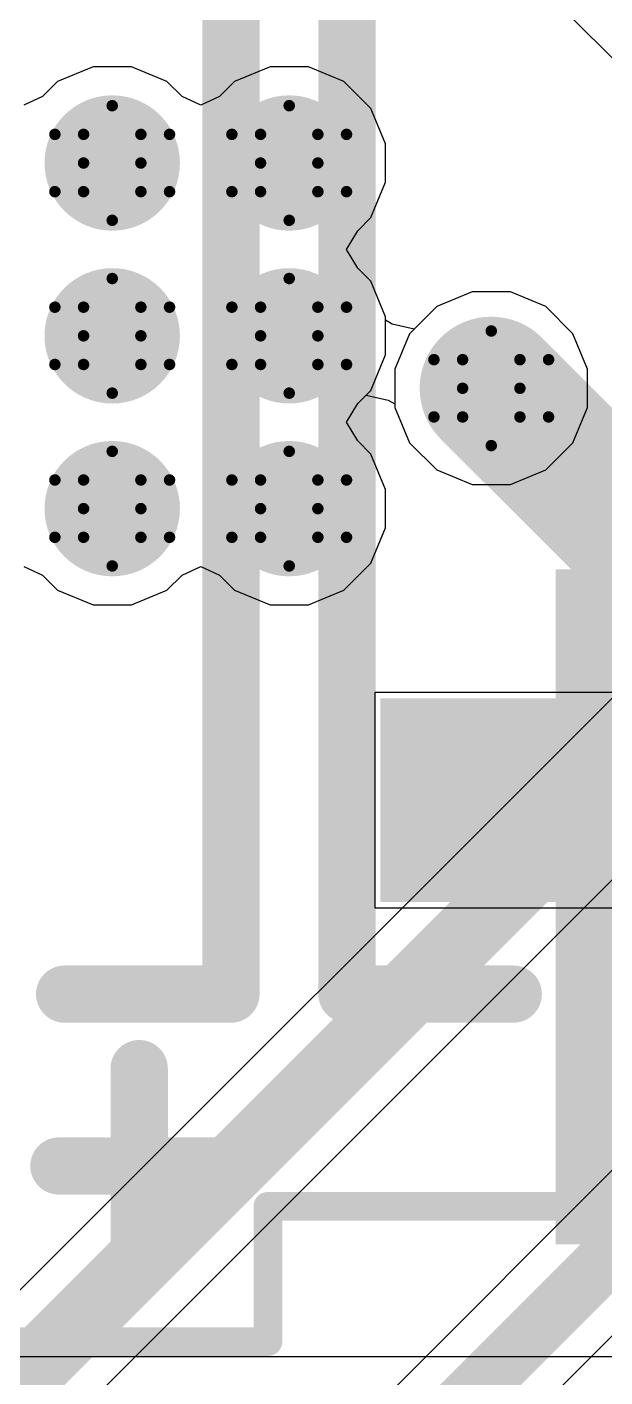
# Model space of a CAD drawing. Header units: inches. Extents: x -4 to 389, y 0 to 108.
# Drawn here: x 37.59 to 40.15, y 13.75 to 19.74 of the extents above; entities that cross this region are included whole.
import ezdxf

# ---------------------------------------------------------------- set-up
doc = ezdxf.new("R2010")
doc.units = ezdxf.units.IN
for name, color, linetype in [('Bottom Layer', 5, 'Continuous'), ('Bottom Overlay', 54, 'Continuous'), ('Bottom Paste', 16, 'Continuous'), ('Bottom Solder', 6, 'Continuous'), ('Drill Drawing', 1, 'Continuous'), ('Signal_1', 16, 'Continuous'), ('Signal_2', 76, 'Continuous'), ('Top Layer', 1, 'Continuous'), ('Top Overlay', 2, 'Continuous'), ('Top Paste', 8, 'Continuous'), ('Top Solder', 216, 'Continuous'), ('Via Holes', 16, 'Continuous')]:
    doc.layers.add(name, color=color, linetype=linetype)

msp = doc.modelspace()

# ---------------------------------------------------------------- hatches: boundary and pattern name
at = {"layer": 'Bottom Layer'}
h = msp.add_hatch(color=5, dxfattribs=at)
edge = h.paths.add_edge_path()
edge.add_arc((37.9698, 19.1342), 0.3, 0, 360)
h = msp.add_hatch(color=5, dxfattribs=at)
edge = h.paths.add_edge_path()
edge.add_arc((38.754, 19.1342), 0.3, 0, 360)
h = msp.add_hatch(color=5, dxfattribs=at)
edge = h.paths.add_edge_path()
edge.add_arc((37.9698, 18.3682), 0.3, 0, 360)
h = msp.add_hatch(color=5, dxfattribs=at)
edge = h.paths.add_edge_path()
edge.add_arc((38.754, 18.3682), 0.3, 0, 360)
h = msp.add_hatch(color=5, dxfattribs=at)
edge = h.paths.add_edge_path()
edge.add_arc((39.6494, 18.1356), 0.3, 0, 360)
h = msp.add_hatch(color=5, dxfattribs=at)
edge = h.paths.add_edge_path()
edge.add_arc((37.9698, 17.6022), 0.3, 0, 360)
h = msp.add_hatch(color=5, dxfattribs=at)
edge = h.paths.add_edge_path()
edge.add_arc((38.754, 17.6022), 0.3, 0, 360)
msp.add_hatch(color=5, dxfattribs=at).paths.add_polyline_path([(40.0365, 14.4422), (40.0365, 17.2322), (42.6065, 17.2322), (42.6065, 14.4422)])
at = {"layer": 'Bottom Paste'}
msp.add_hatch(color=16, dxfattribs=at).paths.add_polyline_path([(40.0365, 14.4422), (40.0365, 17.2322), (42.6065, 17.2322), (42.6065, 14.4422)])
at = {"layer": 'Bottom Solder'}
msp.add_hatch(color=6, dxfattribs=at).paths.add_polyline_path([(39.9349, 14.3406), (39.9349, 17.3338), (42.7081, 17.3338), (42.7081, 14.3406)])
at = {"layer": 'Signal_1'}
h = msp.add_hatch(color=16, dxfattribs=at)
edge = h.paths.add_edge_path()
edge.add_arc((37.9698, 19.1342), 0.3, 0, 360)
h = msp.add_hatch(color=16, dxfattribs=at)
edge = h.paths.add_edge_path()
edge.add_arc((38.754, 19.1342), 0.3, 0, 360)
h = msp.add_hatch(color=16, dxfattribs=at)
edge = h.paths.add_edge_path()
edge.add_arc((37.9698, 18.3682), 0.3, 0, 360)
h = msp.add_hatch(color=16, dxfattribs=at)
edge = h.paths.add_edge_path()
edge.add_arc((38.754, 18.3682), 0.3, 0, 360)
h = msp.add_hatch(color=16, dxfattribs=at)
edge = h.paths.add_edge_path()
edge.add_arc((39.6494, 18.1356), 0.3, 0, 360)
h = msp.add_hatch(color=16, dxfattribs=at)
edge = h.paths.add_edge_path()
edge.add_arc((37.9698, 17.6022), 0.3, 0, 360)
h = msp.add_hatch(color=16, dxfattribs=at)
edge = h.paths.add_edge_path()
edge.add_arc((38.754, 17.6022), 0.3, 0, 360)
at = {"layer": 'Signal_2'}
h = msp.add_hatch(color=76, dxfattribs=at)
edge = h.paths.add_edge_path()
edge.add_arc((37.9698, 19.1342), 0.3, 0, 360)
h = msp.add_hatch(color=76, dxfattribs=at)
edge = h.paths.add_edge_path()
edge.add_arc((38.754, 19.1342), 0.3, 0, 360)
h = msp.add_hatch(color=76, dxfattribs=at)
edge = h.paths.add_edge_path()
edge.add_arc((37.9698, 18.3682), 0.3, 0, 360)
h = msp.add_hatch(color=76, dxfattribs=at)
edge = h.paths.add_edge_path()
edge.add_arc((38.754, 18.3682), 0.3, 0, 360)
h = msp.add_hatch(color=76, dxfattribs=at)
edge = h.paths.add_edge_path()
edge.add_arc((39.6494, 18.1356), 0.3, 0, 360)
h = msp.add_hatch(color=76, dxfattribs=at)
edge = h.paths.add_edge_path()
edge.add_arc((37.9698, 17.6022), 0.3, 0, 360)
h = msp.add_hatch(color=76, dxfattribs=at)
edge = h.paths.add_edge_path()
edge.add_arc((38.754, 17.6022), 0.3, 0, 360)
at = {"layer": 'Top Layer'}
h = msp.add_hatch(color=1, dxfattribs=at)
edge = h.paths.add_edge_path()
edge.add_arc((37.9698, 19.1342), 0.3, 0, 360)
h = msp.add_hatch(color=1, dxfattribs=at)
edge = h.paths.add_edge_path()
edge.add_arc((38.754, 19.1342), 0.3, 0, 360)
h = msp.add_hatch(color=1, dxfattribs=at)
edge = h.paths.add_edge_path()
edge.add_arc((37.9698, 18.3682), 0.3, 0, 360)
h = msp.add_hatch(color=1, dxfattribs=at)
edge = h.paths.add_edge_path()
edge.add_arc((38.754, 18.3682), 0.3, 0, 360)
h = msp.add_hatch(color=1, dxfattribs=at)
edge = h.paths.add_edge_path()
edge.add_arc((39.6494, 18.1356), 0.3, 0, 360)
h = msp.add_hatch(color=1, dxfattribs=at)
edge = h.paths.add_edge_path()
edge.add_arc((37.9698, 17.6022), 0.3, 0, 360)
h = msp.add_hatch(color=1, dxfattribs=at)
edge = h.paths.add_edge_path()
edge.add_arc((38.754, 17.6022), 0.3, 0, 360)
msp.add_hatch(color=1, dxfattribs=at).paths.add_polyline_path([(43.4597, 16.6601), (43.4597, 15.9601), (39.2597, 15.9601), (39.2597, 16.6601)])
at = {"layer": 'Top Paste'}
msp.add_hatch(color=8, dxfattribs=at).paths.add_polyline_path([(43.4597, 16.6601), (43.4597, 15.9601), (39.2597, 15.9601), (39.2597, 16.6601)])
at = {"layer": 'Top Solder'}
msp.add_hatch(color=216, dxfattribs=at).paths.add_polyline_path([(43.5613, 16.7617), (43.5613, 15.8585), (39.1581, 15.8585), (39.1581, 16.7617)])
at = {"layer": 'Via Holes'}
h = msp.add_hatch(color=7, dxfattribs=at)
edge = h.paths.add_edge_path()
edge.add_arc((37.9698, 19.1342), 0.15, 0, 360)
h = msp.add_hatch(color=7, dxfattribs=at)
edge = h.paths.add_edge_path()
edge.add_arc((38.754, 19.1342), 0.15, 0, 360)
h = msp.add_hatch(color=7, dxfattribs=at)
edge = h.paths.add_edge_path()
edge.add_arc((37.9698, 18.3682), 0.15, 0, 360)
h = msp.add_hatch(color=7, dxfattribs=at)
edge = h.paths.add_edge_path()
edge.add_arc((38.754, 18.3682), 0.15, 0, 360)
h = msp.add_hatch(color=7, dxfattribs=at)
edge = h.paths.add_edge_path()
edge.add_arc((39.6494, 18.1356), 0.15, 0, 360)
h = msp.add_hatch(color=7, dxfattribs=at)
edge = h.paths.add_edge_path()
edge.add_arc((37.9698, 17.6022), 0.15, 0, 360)
h = msp.add_hatch(color=7, dxfattribs=at)
edge = h.paths.add_edge_path()
edge.add_arc((38.754, 17.6022), 0.15, 0, 360)

# ---------------------------------------------------------------- linework, layer by layer
at = {"layer": 'Bottom Layer'}
for p, q in [((39.5645, 18.5626), (39.4075, 18.4976)), ((39.7343, 18.5626), (39.5645, 18.5626)), ((39.8913, 18.4976), (39.7343, 18.5626)), ((39.4075, 18.4976), (39.2874, 18.3775)), ((40.0114, 18.3775), (39.8913, 18.4976)), ((39.2874, 18.3775), (39.2224, 18.2205)), ((40.0764, 18.2205), (40.0114, 18.3775)), ((39.2224, 18.2205), (39.2224, 18.0507)), ((40.0764, 18.0507), (40.0764, 18.2205)), ((39.2224, 18.0507), (39.2874, 17.8937)), ((40.0114, 17.8937), (40.0764, 18.0507)), ((39.2874, 17.8937), (39.4075, 17.7736)), ((39.8913, 17.7736), (40.0114, 17.8937)), ((39.4075, 17.7736), (39.5645, 17.7086)), ((39.7343, 17.7086), (39.8913, 17.7736)), ((39.5645, 17.7086), (39.7343, 17.7086)), ((43.1364, 13.843), (28.194, 13.843))]:
    msp.add_line(p, q, dxfattribs=at)
at = {"layer": 'Bottom Overlay'}
for points in [[(38.4957, 15.4504, 0.254, 0.254, 0), (38.4957, 22.8672, 0.254, 0.254, 0)], [(39.0101, 15.4504, 0.254, 0.254, 0), (39.0101, 22.8672, 0.254, 0.254, 0)], [(37.7591, 15.4504, 0.254, 0.254, 0), (38.4957, 15.4504, 0.254, 0.254, 0)], [(39.0101, 15.4504, 0.254, 0.254, 0), (39.7467, 15.4504, 0.254, 0.254, 0)], [(38.0893, 14.282, 0.254, 0.254, 0), (38.0893, 15.1202, 0.254, 0.254, 0)], [(37.7337, 14.6884, 0.254, 0.254, 0), (38.4703, 14.6884, 0.254, 0.254, 0)]]:
    msp.add_lwpolyline(points, format="xyseb", dxfattribs=at)
for points in [[(37.6956, 15.4504, 0.127, 0.127, 1), (37.8226, 15.4504, 0.127, 0.127, 1)], [(38.4322, 15.4504, 0.127, 0.127, 1), (38.5592, 15.4504, 0.127, 0.127, 1)], [(38.4322, 15.4504, 0.127, 0.127, 1), (38.5592, 15.4504, 0.127, 0.127, 1)], [(38.9466, 15.4504, 0.127, 0.127, 1), (39.0736, 15.4504, 0.127, 0.127, 1)], [(38.9466, 15.4504, 0.127, 0.127, 1), (39.0736, 15.4504, 0.127, 0.127, 1)], [(39.6832, 15.4504, 0.127, 0.127, 1), (39.8102, 15.4504, 0.127, 0.127, 1)], [(38.0258, 15.1202, 0.127, 0.127, 1), (38.1528, 15.1202, 0.127, 0.127, 1)], [(37.6702, 14.6884, 0.127, 0.127, 1), (37.7972, 14.6884, 0.127, 0.127, 1)], [(38.4068, 14.6884, 0.127, 0.127, 1), (38.5338, 14.6884, 0.127, 0.127, 1)], [(38.0258, 14.282, 0.127, 0.127, 1), (38.1528, 14.282, 0.127, 0.127, 1)]]:
    msp.add_lwpolyline(points, format="xyseb", close=True, dxfattribs=at)
at = {"layer": 'Drill Drawing'}
for points in [[(37.8428, 19.2612, 0.0508, 0.0508, 0), (37.9698, 19.3882, 0.0508, 0.0508, 0)], [(37.9698, 19.3882, 0.0508, 0.0508, 0), (38.0968, 19.2612, 0.0508, 0.0508, 0)], [(38.627, 19.2612, 0.0508, 0.0508, 0), (38.754, 19.3882, 0.0508, 0.0508, 0)], [(38.754, 19.3882, 0.0508, 0.0508, 0), (38.8811, 19.2612, 0.0508, 0.0508, 0)], [(37.7158, 19.2612, 0.0508, 0.0508, 0), (37.8428, 19.1342, 0.0508, 0.0508, 0)], [(37.7158, 19.2612, 0.0508, 0.0508, 0), (37.8428, 19.2612, 0.0508, 0.0508, 0)], [(38.0968, 19.2612, 0.0508, 0.0508, 0), (38.2238, 19.2612, 0.0508, 0.0508, 0)], [(38.0968, 19.1342, 0.0508, 0.0508, 0), (38.2238, 19.2612, 0.0508, 0.0508, 0)], [(38.5, 19.2612, 0.0508, 0.0508, 0), (38.627, 19.1342, 0.0508, 0.0508, 0)], [(38.5, 19.2612, 0.0508, 0.0508, 0), (38.627, 19.2612, 0.0508, 0.0508, 0)], [(38.8811, 19.2612, 0.0508, 0.0508, 0), (39.008, 19.2612, 0.0508, 0.0508, 0)], [(38.8811, 19.1342, 0.0508, 0.0508, 0), (39.008, 19.2612, 0.0508, 0.0508, 0)], [(37.7158, 19.0072, 0.0508, 0.0508, 0), (37.8428, 19.1342, 0.0508, 0.0508, 0)], [(38.0968, 19.1342, 0.0508, 0.0508, 0), (38.2238, 19.0072, 0.0508, 0.0508, 0)], [(38.5, 19.0072, 0.0508, 0.0508, 0), (38.627, 19.1342, 0.0508, 0.0508, 0)], [(38.8811, 19.1342, 0.0508, 0.0508, 0), (39.008, 19.0072, 0.0508, 0.0508, 0)], [(37.7158, 19.0072, 0.0508, 0.0508, 0), (37.8428, 19.0072, 0.0508, 0.0508, 0)], [(37.8428, 19.0072, 0.0508, 0.0508, 0), (37.9698, 18.8802, 0.0508, 0.0508, 0)], [(37.9698, 18.8802, 0.0508, 0.0508, 0), (38.0968, 19.0072, 0.0508, 0.0508, 0)], [(38.0968, 19.0072, 0.0508, 0.0508, 0), (38.2238, 19.0072, 0.0508, 0.0508, 0)], [(38.5, 19.0072, 0.0508, 0.0508, 0), (38.627, 19.0072, 0.0508, 0.0508, 0)], [(38.627, 19.0072, 0.0508, 0.0508, 0), (38.754, 18.8802, 0.0508, 0.0508, 0)], [(38.754, 18.8802, 0.0508, 0.0508, 0), (38.8811, 19.0072, 0.0508, 0.0508, 0)], [(38.8811, 19.0072, 0.0508, 0.0508, 0), (39.008, 19.0072, 0.0508, 0.0508, 0)], [(37.8428, 18.4952, 0.0508, 0.0508, 0), (37.9698, 18.6222, 0.0508, 0.0508, 0)], [(37.9698, 18.6222, 0.0508, 0.0508, 0), (38.0968, 18.4952, 0.0508, 0.0508, 0)], [(38.627, 18.4952, 0.0508, 0.0508, 0), (38.754, 18.6222, 0.0508, 0.0508, 0)], [(38.754, 18.6222, 0.0508, 0.0508, 0), (38.8811, 18.4952, 0.0508, 0.0508, 0)], [(37.7158, 18.4952, 0.0508, 0.0508, 0), (37.8428, 18.3682, 0.0508, 0.0508, 0)], [(37.7158, 18.4952, 0.0508, 0.0508, 0), (37.8428, 18.4952, 0.0508, 0.0508, 0)], [(38.0968, 18.4952, 0.0508, 0.0508, 0), (38.2238, 18.4952, 0.0508, 0.0508, 0)], [(38.0968, 18.3682, 0.0508, 0.0508, 0), (38.2238, 18.4952, 0.0508, 0.0508, 0)], [(38.5, 18.4952, 0.0508, 0.0508, 0), (38.627, 18.3682, 0.0508, 0.0508, 0)], [(38.5, 18.4952, 0.0508, 0.0508, 0), (38.627, 18.4952, 0.0508, 0.0508, 0)], [(38.8811, 18.4952, 0.0508, 0.0508, 0), (39.008, 18.4952, 0.0508, 0.0508, 0)], [(38.8811, 18.3682, 0.0508, 0.0508, 0), (39.008, 18.4952, 0.0508, 0.0508, 0)], [(37.7158, 18.2412, 0.0508, 0.0508, 0), (37.8428, 18.3682, 0.0508, 0.0508, 0)], [(38.0968, 18.3682, 0.0508, 0.0508, 0), (38.2238, 18.2412, 0.0508, 0.0508, 0)], [(38.5, 18.2412, 0.0508, 0.0508, 0), (38.627, 18.3682, 0.0508, 0.0508, 0)], [(38.8811, 18.3682, 0.0508, 0.0508, 0), (39.008, 18.2412, 0.0508, 0.0508, 0)], [(39.5224, 18.2626, 0.0508, 0.0508, 0), (39.6494, 18.3896, 0.0508, 0.0508, 0)], [(39.6494, 18.3896, 0.0508, 0.0508, 0), (39.7764, 18.2626, 0.0508, 0.0508, 0)], [(37.7158, 18.2412, 0.0508, 0.0508, 0), (37.8428, 18.2412, 0.0508, 0.0508, 0)], [(37.8428, 18.2412, 0.0508, 0.0508, 0), (37.9698, 18.1142, 0.0508, 0.0508, 0)], [(37.9698, 18.1142, 0.0508, 0.0508, 0), (38.0968, 18.2412, 0.0508, 0.0508, 0)], [(38.0968, 18.2412, 0.0508, 0.0508, 0), (38.2238, 18.2412, 0.0508, 0.0508, 0)], [(38.5, 18.2412, 0.0508, 0.0508, 0), (38.627, 18.2412, 0.0508, 0.0508, 0)], [(38.627, 18.2412, 0.0508, 0.0508, 0), (38.754, 18.1142, 0.0508, 0.0508, 0)], [(38.754, 18.1142, 0.0508, 0.0508, 0), (38.8811, 18.2412, 0.0508, 0.0508, 0)], [(38.8811, 18.2412, 0.0508, 0.0508, 0), (39.008, 18.2412, 0.0508, 0.0508, 0)], [(39.3954, 18.2626, 0.0508, 0.0508, 0), (39.5224, 18.1356, 0.0508, 0.0508, 0)], [(39.3954, 18.2626, 0.0508, 0.0508, 0), (39.5224, 18.2626, 0.0508, 0.0508, 0)], [(39.7764, 18.2626, 0.0508, 0.0508, 0), (39.9034, 18.2626, 0.0508, 0.0508, 0)], [(39.7764, 18.1356, 0.0508, 0.0508, 0), (39.9034, 18.2626, 0.0508, 0.0508, 0)], [(39.3954, 18.0086, 0.0508, 0.0508, 0), (39.5224, 18.1356, 0.0508, 0.0508, 0)], [(39.7764, 18.1356, 0.0508, 0.0508, 0), (39.9034, 18.0086, 0.0508, 0.0508, 0)], [(39.3954, 18.0086, 0.0508, 0.0508, 0), (39.5224, 18.0086, 0.0508, 0.0508, 0)], [(39.5224, 18.0086, 0.0508, 0.0508, 0), (39.6494, 17.8816, 0.0508, 0.0508, 0)], [(39.6494, 17.8816, 0.0508, 0.0508, 0), (39.7764, 18.0086, 0.0508, 0.0508, 0)], [(39.7764, 18.0086, 0.0508, 0.0508, 0), (39.9034, 18.0086, 0.0508, 0.0508, 0)], [(37.8428, 17.7292, 0.0508, 0.0508, 0), (37.9698, 17.8562, 0.0508, 0.0508, 0)], [(37.9698, 17.8562, 0.0508, 0.0508, 0), (38.0968, 17.7292, 0.0508, 0.0508, 0)], [(38.627, 17.7292, 0.0508, 0.0508, 0), (38.754, 17.8562, 0.0508, 0.0508, 0)], [(38.754, 17.8562, 0.0508, 0.0508, 0), (38.8811, 17.7292, 0.0508, 0.0508, 0)], [(37.7158, 17.7292, 0.0508, 0.0508, 0), (37.8428, 17.6022, 0.0508, 0.0508, 0)], [(37.7158, 17.7292, 0.0508, 0.0508, 0), (37.8428, 17.7292, 0.0508, 0.0508, 0)], [(38.0968, 17.7292, 0.0508, 0.0508, 0), (38.2238, 17.7292, 0.0508, 0.0508, 0)], [(38.0968, 17.6022, 0.0508, 0.0508, 0), (38.2238, 17.7292, 0.0508, 0.0508, 0)], [(38.5, 17.7292, 0.0508, 0.0508, 0), (38.627, 17.6022, 0.0508, 0.0508, 0)], [(38.5, 17.7292, 0.0508, 0.0508, 0), (38.627, 17.7292, 0.0508, 0.0508, 0)], [(38.8811, 17.7292, 0.0508, 0.0508, 0), (39.008, 17.7292, 0.0508, 0.0508, 0)], [(38.8811, 17.6022, 0.0508, 0.0508, 0), (39.008, 17.7292, 0.0508, 0.0508, 0)], [(37.7158, 17.4752, 0.0508, 0.0508, 0), (37.8428, 17.6022, 0.0508, 0.0508, 0)], [(38.0968, 17.6022, 0.0508, 0.0508, 0), (38.2238, 17.4752, 0.0508, 0.0508, 0)], [(38.5, 17.4752, 0.0508, 0.0508, 0), (38.627, 17.6022, 0.0508, 0.0508, 0)], [(38.8811, 17.6022, 0.0508, 0.0508, 0), (39.008, 17.4752, 0.0508, 0.0508, 0)], [(37.7158, 17.4752, 0.0508, 0.0508, 0), (37.8428, 17.4752, 0.0508, 0.0508, 0)], [(37.8428, 17.4752, 0.0508, 0.0508, 0), (37.9698, 17.3482, 0.0508, 0.0508, 0)], [(37.9698, 17.3482, 0.0508, 0.0508, 0), (38.0968, 17.4752, 0.0508, 0.0508, 0)], [(38.0968, 17.4752, 0.0508, 0.0508, 0), (38.2238, 17.4752, 0.0508, 0.0508, 0)], [(38.5, 17.4752, 0.0508, 0.0508, 0), (38.627, 17.4752, 0.0508, 0.0508, 0)], [(38.627, 17.4752, 0.0508, 0.0508, 0), (38.754, 17.3482, 0.0508, 0.0508, 0)], [(38.754, 17.3482, 0.0508, 0.0508, 0), (38.8811, 17.4752, 0.0508, 0.0508, 0)], [(38.8811, 17.4752, 0.0508, 0.0508, 0), (39.008, 17.4752, 0.0508, 0.0508, 0)]]:
    msp.add_lwpolyline(points, format="xyseb", dxfattribs=at)
for points in [[(37.9571, 19.3882, 0.0254, 0.0254, 1), (37.9825, 19.3882, 0.0254, 0.0254, 1)], [(37.9571, 19.3882, 0.0254, 0.0254, 1), (37.9825, 19.3882, 0.0254, 0.0254, 1)], [(38.7413, 19.3882, 0.0254, 0.0254, 1), (38.7668, 19.3882, 0.0254, 0.0254, 1)], [(38.7413, 19.3882, 0.0254, 0.0254, 1), (38.7668, 19.3882, 0.0254, 0.0254, 1)], [(37.7031, 19.2612, 0.0254, 0.0254, 1), (37.7285, 19.2612, 0.0254, 0.0254, 1)], [(37.7031, 19.2612, 0.0254, 0.0254, 1), (37.7285, 19.2612, 0.0254, 0.0254, 1)], [(37.8301, 19.2612, 0.0254, 0.0254, 1), (37.8555, 19.2612, 0.0254, 0.0254, 1)], [(37.8301, 19.2612, 0.0254, 0.0254, 1), (37.8555, 19.2612, 0.0254, 0.0254, 1)], [(38.0841, 19.2612, 0.0254, 0.0254, 1), (38.1095, 19.2612, 0.0254, 0.0254, 1)], [(38.0841, 19.2612, 0.0254, 0.0254, 1), (38.1095, 19.2612, 0.0254, 0.0254, 1)], [(38.2111, 19.2612, 0.0254, 0.0254, 1), (38.2365, 19.2612, 0.0254, 0.0254, 1)], [(38.2111, 19.2612, 0.0254, 0.0254, 1), (38.2365, 19.2612, 0.0254, 0.0254, 1)], [(38.4873, 19.2612, 0.0254, 0.0254, 1), (38.5127, 19.2612, 0.0254, 0.0254, 1)], [(38.4873, 19.2612, 0.0254, 0.0254, 1), (38.5127, 19.2612, 0.0254, 0.0254, 1)], [(38.6144, 19.2612, 0.0254, 0.0254, 1), (38.6397, 19.2612, 0.0254, 0.0254, 1)], [(38.6144, 19.2612, 0.0254, 0.0254, 1), (38.6397, 19.2612, 0.0254, 0.0254, 1)], [(38.8683, 19.2612, 0.0254, 0.0254, 1), (38.8937, 19.2612, 0.0254, 0.0254, 1)], [(38.8683, 19.2612, 0.0254, 0.0254, 1), (38.8937, 19.2612, 0.0254, 0.0254, 1)], [(38.9953, 19.2612, 0.0254, 0.0254, 1), (39.0207, 19.2612, 0.0254, 0.0254, 1)], [(38.9953, 19.2612, 0.0254, 0.0254, 1), (39.0207, 19.2612, 0.0254, 0.0254, 1)], [(37.8301, 19.1342, 0.0254, 0.0254, 1), (37.8555, 19.1342, 0.0254, 0.0254, 1)], [(37.8301, 19.1342, 0.0254, 0.0254, 1), (37.8555, 19.1342, 0.0254, 0.0254, 1)], [(38.0841, 19.1342, 0.0254, 0.0254, 1), (38.1095, 19.1342, 0.0254, 0.0254, 1)], [(38.0841, 19.1342, 0.0254, 0.0254, 1), (38.1095, 19.1342, 0.0254, 0.0254, 1)], [(38.6144, 19.1342, 0.0254, 0.0254, 1), (38.6397, 19.1342, 0.0254, 0.0254, 1)], [(38.6144, 19.1342, 0.0254, 0.0254, 1), (38.6397, 19.1342, 0.0254, 0.0254, 1)], [(38.8683, 19.1342, 0.0254, 0.0254, 1), (38.8937, 19.1342, 0.0254, 0.0254, 1)], [(38.8683, 19.1342, 0.0254, 0.0254, 1), (38.8937, 19.1342, 0.0254, 0.0254, 1)], [(37.7031, 19.0072, 0.0254, 0.0254, 1), (37.7285, 19.0072, 0.0254, 0.0254, 1)], [(37.7031, 19.0072, 0.0254, 0.0254, 1), (37.7285, 19.0072, 0.0254, 0.0254, 1)], [(37.8301, 19.0072, 0.0254, 0.0254, 1), (37.8555, 19.0072, 0.0254, 0.0254, 1)], [(37.8301, 19.0072, 0.0254, 0.0254, 1), (37.8555, 19.0072, 0.0254, 0.0254, 1)], [(38.0841, 19.0072, 0.0254, 0.0254, 1), (38.1095, 19.0072, 0.0254, 0.0254, 1)], [(38.0841, 19.0072, 0.0254, 0.0254, 1), (38.1095, 19.0072, 0.0254, 0.0254, 1)], [(38.2111, 19.0072, 0.0254, 0.0254, 1), (38.2365, 19.0072, 0.0254, 0.0254, 1)], [(38.2111, 19.0072, 0.0254, 0.0254, 1), (38.2365, 19.0072, 0.0254, 0.0254, 1)], [(38.4873, 19.0072, 0.0254, 0.0254, 1), (38.5127, 19.0072, 0.0254, 0.0254, 1)], [(38.4873, 19.0072, 0.0254, 0.0254, 1), (38.5127, 19.0072, 0.0254, 0.0254, 1)], [(38.6144, 19.0072, 0.0254, 0.0254, 1), (38.6397, 19.0072, 0.0254, 0.0254, 1)], [(38.6144, 19.0072, 0.0254, 0.0254, 1), (38.6397, 19.0072, 0.0254, 0.0254, 1)], [(38.8683, 19.0072, 0.0254, 0.0254, 1), (38.8937, 19.0072, 0.0254, 0.0254, 1)], [(38.8683, 19.0072, 0.0254, 0.0254, 1), (38.8937, 19.0072, 0.0254, 0.0254, 1)], [(38.9953, 19.0072, 0.0254, 0.0254, 1), (39.0207, 19.0072, 0.0254, 0.0254, 1)], [(38.9953, 19.0072, 0.0254, 0.0254, 1), (39.0207, 19.0072, 0.0254, 0.0254, 1)], [(37.9571, 18.8802, 0.0254, 0.0254, 1), (37.9825, 18.8802, 0.0254, 0.0254, 1)], [(37.9571, 18.8802, 0.0254, 0.0254, 1), (37.9825, 18.8802, 0.0254, 0.0254, 1)], [(38.7413, 18.8802, 0.0254, 0.0254, 1), (38.7668, 18.8802, 0.0254, 0.0254, 1)], [(38.7413, 18.8802, 0.0254, 0.0254, 1), (38.7668, 18.8802, 0.0254, 0.0254, 1)], [(37.9571, 18.6222, 0.0254, 0.0254, 1), (37.9825, 18.6222, 0.0254, 0.0254, 1)], [(37.9571, 18.6222, 0.0254, 0.0254, 1), (37.9825, 18.6222, 0.0254, 0.0254, 1)], [(38.7413, 18.6222, 0.0254, 0.0254, 1), (38.7668, 18.6222, 0.0254, 0.0254, 1)], [(38.7413, 18.6222, 0.0254, 0.0254, 1), (38.7668, 18.6222, 0.0254, 0.0254, 1)], [(37.7031, 18.4952, 0.0254, 0.0254, 1), (37.7285, 18.4952, 0.0254, 0.0254, 1)], [(37.7031, 18.4952, 0.0254, 0.0254, 1), (37.7285, 18.4952, 0.0254, 0.0254, 1)], [(37.8301, 18.4952, 0.0254, 0.0254, 1), (37.8555, 18.4952, 0.0254, 0.0254, 1)], [(37.8301, 18.4952, 0.0254, 0.0254, 1), (37.8555, 18.4952, 0.0254, 0.0254, 1)], [(38.0841, 18.4952, 0.0254, 0.0254, 1), (38.1095, 18.4952, 0.0254, 0.0254, 1)], [(38.0841, 18.4952, 0.0254, 0.0254, 1), (38.1095, 18.4952, 0.0254, 0.0254, 1)], [(38.2111, 18.4952, 0.0254, 0.0254, 1), (38.2365, 18.4952, 0.0254, 0.0254, 1)], [(38.2111, 18.4952, 0.0254, 0.0254, 1), (38.2365, 18.4952, 0.0254, 0.0254, 1)], [(38.4873, 18.4952, 0.0254, 0.0254, 1), (38.5127, 18.4952, 0.0254, 0.0254, 1)], [(38.4873, 18.4952, 0.0254, 0.0254, 1), (38.5127, 18.4952, 0.0254, 0.0254, 1)], [(38.6144, 18.4952, 0.0254, 0.0254, 1), (38.6397, 18.4952, 0.0254, 0.0254, 1)], [(38.6144, 18.4952, 0.0254, 0.0254, 1), (38.6397, 18.4952, 0.0254, 0.0254, 1)], [(38.8683, 18.4952, 0.0254, 0.0254, 1), (38.8937, 18.4952, 0.0254, 0.0254, 1)], [(38.8683, 18.4952, 0.0254, 0.0254, 1), (38.8937, 18.4952, 0.0254, 0.0254, 1)], [(38.9953, 18.4952, 0.0254, 0.0254, 1), (39.0207, 18.4952, 0.0254, 0.0254, 1)], [(38.9953, 18.4952, 0.0254, 0.0254, 1), (39.0207, 18.4952, 0.0254, 0.0254, 1)], [(37.8301, 18.3682, 0.0254, 0.0254, 1), (37.8555, 18.3682, 0.0254, 0.0254, 1)], [(37.8301, 18.3682, 0.0254, 0.0254, 1), (37.8555, 18.3682, 0.0254, 0.0254, 1)], [(38.0841, 18.3682, 0.0254, 0.0254, 1), (38.1095, 18.3682, 0.0254, 0.0254, 1)], [(38.0841, 18.3682, 0.0254, 0.0254, 1), (38.1095, 18.3682, 0.0254, 0.0254, 1)], [(38.6144, 18.3682, 0.0254, 0.0254, 1), (38.6397, 18.3682, 0.0254, 0.0254, 1)], [(38.6144, 18.3682, 0.0254, 0.0254, 1), (38.6397, 18.3682, 0.0254, 0.0254, 1)], [(38.8683, 18.3682, 0.0254, 0.0254, 1), (38.8937, 18.3682, 0.0254, 0.0254, 1)], [(38.8683, 18.3682, 0.0254, 0.0254, 1), (38.8937, 18.3682, 0.0254, 0.0254, 1)], [(39.6367, 18.3896, 0.0254, 0.0254, 1), (39.6621, 18.3896, 0.0254, 0.0254, 1)], [(39.6367, 18.3896, 0.0254, 0.0254, 1), (39.6621, 18.3896, 0.0254, 0.0254, 1)], [(37.7031, 18.2412, 0.0254, 0.0254, 1), (37.7285, 18.2412, 0.0254, 0.0254, 1)], [(37.7031, 18.2412, 0.0254, 0.0254, 1), (37.7285, 18.2412, 0.0254, 0.0254, 1)], [(37.8301, 18.2412, 0.0254, 0.0254, 1), (37.8555, 18.2412, 0.0254, 0.0254, 1)], [(37.8301, 18.2412, 0.0254, 0.0254, 1), (37.8555, 18.2412, 0.0254, 0.0254, 1)], [(38.0841, 18.2412, 0.0254, 0.0254, 1), (38.1095, 18.2412, 0.0254, 0.0254, 1)], [(38.0841, 18.2412, 0.0254, 0.0254, 1), (38.1095, 18.2412, 0.0254, 0.0254, 1)], [(38.2111, 18.2412, 0.0254, 0.0254, 1), (38.2365, 18.2412, 0.0254, 0.0254, 1)], [(38.2111, 18.2412, 0.0254, 0.0254, 1), (38.2365, 18.2412, 0.0254, 0.0254, 1)], [(38.4873, 18.2412, 0.0254, 0.0254, 1), (38.5127, 18.2412, 0.0254, 0.0254, 1)], [(38.4873, 18.2412, 0.0254, 0.0254, 1), (38.5127, 18.2412, 0.0254, 0.0254, 1)], [(38.6144, 18.2412, 0.0254, 0.0254, 1), (38.6397, 18.2412, 0.0254, 0.0254, 1)], [(38.6144, 18.2412, 0.0254, 0.0254, 1), (38.6397, 18.2412, 0.0254, 0.0254, 1)], [(38.8683, 18.2412, 0.0254, 0.0254, 1), (38.8937, 18.2412, 0.0254, 0.0254, 1)], [(38.8683, 18.2412, 0.0254, 0.0254, 1), (38.8937, 18.2412, 0.0254, 0.0254, 1)], [(38.9953, 18.2412, 0.0254, 0.0254, 1), (39.0207, 18.2412, 0.0254, 0.0254, 1)], [(38.9953, 18.2412, 0.0254, 0.0254, 1), (39.0207, 18.2412, 0.0254, 0.0254, 1)], [(39.3827, 18.2626, 0.0254, 0.0254, 1), (39.4081, 18.2626, 0.0254, 0.0254, 1)], [(39.3827, 18.2626, 0.0254, 0.0254, 1), (39.4081, 18.2626, 0.0254, 0.0254, 1)], [(39.5097, 18.2626, 0.0254, 0.0254, 1), (39.5351, 18.2626, 0.0254, 0.0254, 1)], [(39.5097, 18.2626, 0.0254, 0.0254, 1), (39.5351, 18.2626, 0.0254, 0.0254, 1)], [(39.7637, 18.2626, 0.0254, 0.0254, 1), (39.7891, 18.2626, 0.0254, 0.0254, 1)], [(39.7637, 18.2626, 0.0254, 0.0254, 1), (39.7891, 18.2626, 0.0254, 0.0254, 1)], [(39.8907, 18.2626, 0.0254, 0.0254, 1), (39.9161, 18.2626, 0.0254, 0.0254, 1)], [(39.8907, 18.2626, 0.0254, 0.0254, 1), (39.9161, 18.2626, 0.0254, 0.0254, 1)], [(37.9571, 18.1142, 0.0254, 0.0254, 1), (37.9825, 18.1142, 0.0254, 0.0254, 1)], [(37.9571, 18.1142, 0.0254, 0.0254, 1), (37.9825, 18.1142, 0.0254, 0.0254, 1)], [(38.7413, 18.1142, 0.0254, 0.0254, 1), (38.7668, 18.1142, 0.0254, 0.0254, 1)], [(38.7413, 18.1142, 0.0254, 0.0254, 1), (38.7668, 18.1142, 0.0254, 0.0254, 1)], [(39.5097, 18.1356, 0.0254, 0.0254, 1), (39.5351, 18.1356, 0.0254, 0.0254, 1)], [(39.5097, 18.1356, 0.0254, 0.0254, 1), (39.5351, 18.1356, 0.0254, 0.0254, 1)], [(39.7637, 18.1356, 0.0254, 0.0254, 1), (39.7891, 18.1356, 0.0254, 0.0254, 1)], [(39.7637, 18.1356, 0.0254, 0.0254, 1), (39.7891, 18.1356, 0.0254, 0.0254, 1)], [(39.3827, 18.0086, 0.0254, 0.0254, 1), (39.4081, 18.0086, 0.0254, 0.0254, 1)], [(39.3827, 18.0086, 0.0254, 0.0254, 1), (39.4081, 18.0086, 0.0254, 0.0254, 1)], [(39.5097, 18.0086, 0.0254, 0.0254, 1), (39.5351, 18.0086, 0.0254, 0.0254, 1)], [(39.5097, 18.0086, 0.0254, 0.0254, 1), (39.5351, 18.0086, 0.0254, 0.0254, 1)], [(39.7637, 18.0086, 0.0254, 0.0254, 1), (39.7891, 18.0086, 0.0254, 0.0254, 1)], [(39.7637, 18.0086, 0.0254, 0.0254, 1), (39.7891, 18.0086, 0.0254, 0.0254, 1)], [(39.8907, 18.0086, 0.0254, 0.0254, 1), (39.9161, 18.0086, 0.0254, 0.0254, 1)], [(39.8907, 18.0086, 0.0254, 0.0254, 1), (39.9161, 18.0086, 0.0254, 0.0254, 1)], [(39.6367, 17.8816, 0.0254, 0.0254, 1), (39.6621, 17.8816, 0.0254, 0.0254, 1)], [(39.6367, 17.8816, 0.0254, 0.0254, 1), (39.6621, 17.8816, 0.0254, 0.0254, 1)], [(37.9571, 17.8562, 0.0254, 0.0254, 1), (37.9825, 17.8562, 0.0254, 0.0254, 1)], [(37.9571, 17.8562, 0.0254, 0.0254, 1), (37.9825, 17.8562, 0.0254, 0.0254, 1)], [(38.7413, 17.8562, 0.0254, 0.0254, 1), (38.7668, 17.8562, 0.0254, 0.0254, 1)], [(38.7413, 17.8562, 0.0254, 0.0254, 1), (38.7668, 17.8562, 0.0254, 0.0254, 1)], [(37.7031, 17.7292, 0.0254, 0.0254, 1), (37.7285, 17.7292, 0.0254, 0.0254, 1)], [(37.7031, 17.7292, 0.0254, 0.0254, 1), (37.7285, 17.7292, 0.0254, 0.0254, 1)], [(37.8301, 17.7292, 0.0254, 0.0254, 1), (37.8555, 17.7292, 0.0254, 0.0254, 1)], [(37.8301, 17.7292, 0.0254, 0.0254, 1), (37.8555, 17.7292, 0.0254, 0.0254, 1)], [(38.0841, 17.7292, 0.0254, 0.0254, 1), (38.1095, 17.7292, 0.0254, 0.0254, 1)], [(38.0841, 17.7292, 0.0254, 0.0254, 1), (38.1095, 17.7292, 0.0254, 0.0254, 1)], [(38.2111, 17.7292, 0.0254, 0.0254, 1), (38.2365, 17.7292, 0.0254, 0.0254, 1)], [(38.2111, 17.7292, 0.0254, 0.0254, 1), (38.2365, 17.7292, 0.0254, 0.0254, 1)], [(38.4873, 17.7292, 0.0254, 0.0254, 1), (38.5127, 17.7292, 0.0254, 0.0254, 1)], [(38.4873, 17.7292, 0.0254, 0.0254, 1), (38.5127, 17.7292, 0.0254, 0.0254, 1)], [(38.6144, 17.7292, 0.0254, 0.0254, 1), (38.6397, 17.7292, 0.0254, 0.0254, 1)], [(38.6144, 17.7292, 0.0254, 0.0254, 1), (38.6397, 17.7292, 0.0254, 0.0254, 1)], [(38.8683, 17.7292, 0.0254, 0.0254, 1), (38.8937, 17.7292, 0.0254, 0.0254, 1)], [(38.8683, 17.7292, 0.0254, 0.0254, 1), (38.8937, 17.7292, 0.0254, 0.0254, 1)], [(38.9953, 17.7292, 0.0254, 0.0254, 1), (39.0207, 17.7292, 0.0254, 0.0254, 1)], [(38.9953, 17.7292, 0.0254, 0.0254, 1), (39.0207, 17.7292, 0.0254, 0.0254, 1)], [(37.8301, 17.6022, 0.0254, 0.0254, 1), (37.8555, 17.6022, 0.0254, 0.0254, 1)], [(37.8301, 17.6022, 0.0254, 0.0254, 1), (37.8555, 17.6022, 0.0254, 0.0254, 1)], [(38.0841, 17.6022, 0.0254, 0.0254, 1), (38.1095, 17.6022, 0.0254, 0.0254, 1)], [(38.0841, 17.6022, 0.0254, 0.0254, 1), (38.1095, 17.6022, 0.0254, 0.0254, 1)], [(38.6144, 17.6022, 0.0254, 0.0254, 1), (38.6397, 17.6022, 0.0254, 0.0254, 1)], [(38.6144, 17.6022, 0.0254, 0.0254, 1), (38.6397, 17.6022, 0.0254, 0.0254, 1)], [(38.8683, 17.6022, 0.0254, 0.0254, 1), (38.8937, 17.6022, 0.0254, 0.0254, 1)], [(38.8683, 17.6022, 0.0254, 0.0254, 1), (38.8937, 17.6022, 0.0254, 0.0254, 1)], [(37.7031, 17.4752, 0.0254, 0.0254, 1), (37.7285, 17.4752, 0.0254, 0.0254, 1)], [(37.7031, 17.4752, 0.0254, 0.0254, 1), (37.7285, 17.4752, 0.0254, 0.0254, 1)], [(37.8301, 17.4752, 0.0254, 0.0254, 1), (37.8555, 17.4752, 0.0254, 0.0254, 1)], [(37.8301, 17.4752, 0.0254, 0.0254, 1), (37.8555, 17.4752, 0.0254, 0.0254, 1)], [(38.0841, 17.4752, 0.0254, 0.0254, 1), (38.1095, 17.4752, 0.0254, 0.0254, 1)], [(38.0841, 17.4752, 0.0254, 0.0254, 1), (38.1095, 17.4752, 0.0254, 0.0254, 1)], [(38.2111, 17.4752, 0.0254, 0.0254, 1), (38.2365, 17.4752, 0.0254, 0.0254, 1)], [(38.2111, 17.4752, 0.0254, 0.0254, 1), (38.2365, 17.4752, 0.0254, 0.0254, 1)], [(38.4873, 17.4752, 0.0254, 0.0254, 1), (38.5127, 17.4752, 0.0254, 0.0254, 1)], [(38.4873, 17.4752, 0.0254, 0.0254, 1), (38.5127, 17.4752, 0.0254, 0.0254, 1)], [(38.6144, 17.4752, 0.0254, 0.0254, 1), (38.6397, 17.4752, 0.0254, 0.0254, 1)], [(38.6144, 17.4752, 0.0254, 0.0254, 1), (38.6397, 17.4752, 0.0254, 0.0254, 1)], [(38.8683, 17.4752, 0.0254, 0.0254, 1), (38.8937, 17.4752, 0.0254, 0.0254, 1)], [(38.8683, 17.4752, 0.0254, 0.0254, 1), (38.8937, 17.4752, 0.0254, 0.0254, 1)], [(38.9953, 17.4752, 0.0254, 0.0254, 1), (39.0207, 17.4752, 0.0254, 0.0254, 1)], [(38.9953, 17.4752, 0.0254, 0.0254, 1), (39.0207, 17.4752, 0.0254, 0.0254, 1)], [(37.9571, 17.3482, 0.0254, 0.0254, 1), (37.9825, 17.3482, 0.0254, 0.0254, 1)], [(37.9571, 17.3482, 0.0254, 0.0254, 1), (37.9825, 17.3482, 0.0254, 0.0254, 1)], [(38.7413, 17.3482, 0.0254, 0.0254, 1), (38.7668, 17.3482, 0.0254, 0.0254, 1)], [(38.7413, 17.3482, 0.0254, 0.0254, 1), (38.7668, 17.3482, 0.0254, 0.0254, 1)]]:
    msp.add_lwpolyline(points, format="xyseb", close=True, dxfattribs=at)
at = {"layer": 'Signal_1'}
for p, q in [((39.7274, 20.0567), (41.1692, 18.6149)), ((37.8849, 19.5612), (37.728, 19.4962)), ((38.0548, 19.5612), (37.8849, 19.5612)), ((38.2117, 19.4962), (38.0548, 19.5612)), ((38.6691, 19.5612), (38.5122, 19.4962)), ((38.839, 19.5612), (38.6691, 19.5612)), ((38.9959, 19.4962), (38.839, 19.5612)), ((37.728, 19.4962), (37.6607, 19.4289)), ((38.279, 19.4289), (38.2117, 19.4962)), ((38.5122, 19.4962), (38.4449, 19.4289)), ((39.116, 19.3761), (38.9959, 19.4962)), ((37.6607, 19.4289), (37.5777, 19.3901)), ((38.3619, 19.3901), (38.279, 19.4289)), ((38.4449, 19.4289), (38.3619, 19.3901)), ((39.181, 19.2191), (39.116, 19.3761)), ((39.181, 19.0493), (39.181, 19.2191)), ((39.116, 18.8923), (39.181, 19.0493)), ((39.0579, 18.8342), (39.116, 18.8923)), ((31.0554, 6.8277), (43.0323, 18.8046)), ((39.0084, 18.7512), (39.0579, 18.8342)), ((39.0579, 18.6682), (39.0084, 18.7512)), ((39.116, 18.6101), (39.0579, 18.6682)), ((39.181, 18.4531), (39.116, 18.6101)), ((39.5645, 18.5626), (39.4075, 18.4976)), ((39.7343, 18.5626), (39.5645, 18.5626)), ((39.8913, 18.4976), (39.7343, 18.5626)), ((39.4075, 18.4976), (39.308, 18.3981)), ((40.0114, 18.3775), (39.8913, 18.4976)), ((39.181, 18.437), (39.181, 18.4531)), ((39.2106, 18.4205), (39.181, 18.437)), ((39.308, 18.3981), (39.2106, 18.4205)), ((40.0764, 18.2205), (40.0114, 18.3775)), ((40.0764, 18.0507), (40.0764, 18.2205)), ((39.0579, 18.0682), (39.0954, 18.1057)), ((39.0954, 18.1057), (39.1929, 18.0833)), ((39.1929, 18.0833), (39.2224, 18.0667)), ((41.4684, 18.0464), (31.4526, 8.0307)), ((39.0084, 17.9852), (39.0579, 18.0682)), ((39.2224, 18.0667), (39.2224, 18.0507)), ((39.2224, 18.0507), (39.2874, 17.8937)), ((40.0114, 17.8937), (40.0764, 18.0507)), ((39.0579, 17.9022), (39.0084, 17.9852)), ((39.116, 17.8441), (39.0579, 17.9022)), ((39.2874, 17.8937), (39.4075, 17.7736)), ((39.8913, 17.7736), (40.0114, 17.8937)), ((39.181, 17.6871), (39.116, 17.8441)), ((39.4075, 17.7736), (39.5645, 17.7086)), ((39.7343, 17.7086), (39.8913, 17.7736)), ((39.181, 17.5173), (39.181, 17.6871)), ((39.5645, 17.7086), (39.7343, 17.7086)), ((39.116, 17.3603), (39.181, 17.5173)), ((38.9959, 17.2402), (39.116, 17.3603)), ((37.5777, 17.3462), (37.6607, 17.3075)), ((37.6607, 17.3075), (37.728, 17.2402)), ((38.2117, 17.2402), (38.279, 17.3075)), ((38.279, 17.3075), (38.3619, 17.3462)), ((38.3619, 17.3462), (38.4449, 17.3075)), ((38.4449, 17.3075), (38.5122, 17.2402)), ((37.728, 17.2402), (37.8849, 17.1752)), ((38.0548, 17.1752), (38.2117, 17.2402)), ((38.5122, 17.2402), (38.6691, 17.1752)), ((38.839, 17.1752), (38.9959, 17.2402)), ((37.8849, 17.1752), (38.0548, 17.1752)), ((38.6691, 17.1752), (38.839, 17.1752))]:
    msp.add_line(p, q, dxfattribs=at)
for points in [[(39.9288, 20.2581, 0.3048, 0.3048, 0), (41.5962, 18.5908, 0.3048, 0.3048, 0)], [(27.965, 4.1402, 0.3048, 0.3048, 0), (42.9514, 19.1266, 0.3048, 0.3048, 0)]]:
    msp.add_lwpolyline(points, format="xyseb", dxfattribs=at)
at = {"layer": 'Signal_2'}
for p, q in [((39.5645, 18.5626), (39.4075, 18.4976)), ((39.7343, 18.5626), (39.5645, 18.5626)), ((39.8913, 18.4976), (39.7343, 18.5626)), ((39.4075, 18.4976), (39.2874, 18.3775)), ((40.0114, 18.3775), (39.8913, 18.4976)), ((39.2874, 18.3775), (39.2224, 18.2205)), ((40.0764, 18.2205), (40.0114, 18.3775)), ((39.2224, 18.2205), (39.2224, 18.0507)), ((40.0764, 18.0507), (40.0764, 18.2205)), ((39.2224, 18.0507), (39.2874, 17.8937)), ((40.0114, 17.8937), (40.0764, 18.0507)), ((39.2874, 17.8937), (39.4075, 17.7736)), ((39.8913, 17.7736), (40.0114, 17.8937)), ((39.4075, 17.7736), (39.5645, 17.7086)), ((39.7343, 17.7086), (39.8913, 17.7736)), ((39.5645, 17.7086), (39.7343, 17.7086)), ((43.0988, 17.5825), (39.0402, 13.5238)), ((38.5787, 12.3299), (43.3264, 17.0775))]:
    msp.add_line(p, q, dxfattribs=at)
msp.add_lwpolyline([(38.3197, 12.4371, 0.254, 0.254, 0), (43.3578, 17.4752, 0.254, 0.254, 0)], format="xyseb", dxfattribs=at)
at = {"layer": 'Top Layer'}
for p, q in [((37.8849, 19.5612), (37.728, 19.4962)), ((38.0548, 19.5612), (37.8849, 19.5612)), ((38.2117, 19.4962), (38.0548, 19.5612)), ((38.6691, 19.5612), (38.5122, 19.4962)), ((38.839, 19.5612), (38.6691, 19.5612)), ((38.9959, 19.4962), (38.839, 19.5612)), ((37.728, 19.4962), (37.6607, 19.4289)), ((38.279, 19.4289), (38.2117, 19.4962)), ((38.5122, 19.4962), (38.4449, 19.4289)), ((39.116, 19.3761), (38.9959, 19.4962)), ((37.6607, 19.4289), (37.5777, 19.3901)), ((38.3619, 19.3901), (38.279, 19.4289)), ((38.4449, 19.4289), (38.3619, 19.3901)), ((39.181, 19.2191), (39.116, 19.3761)), ((39.181, 19.0493), (39.181, 19.2191)), ((39.116, 18.8923), (39.181, 19.0493)), ((39.0579, 18.8342), (39.116, 18.8923)), ((39.0084, 18.7512), (39.0579, 18.8342)), ((39.0579, 18.6682), (39.0084, 18.7512)), ((39.116, 18.6101), (39.0579, 18.6682)), ((39.181, 18.4531), (39.116, 18.6101)), ((39.181, 18.2833), (39.181, 18.4531)), ((39.116, 18.1263), (39.181, 18.2833)), ((39.0579, 18.0682), (39.116, 18.1263)), ((39.0084, 17.9852), (39.0579, 18.0682)), ((39.0579, 17.9022), (39.0084, 17.9852)), ((39.116, 17.8441), (39.0579, 17.9022)), ((39.181, 17.6871), (39.116, 17.8441)), ((39.181, 17.5173), (39.181, 17.6871)), ((39.116, 17.3603), (39.181, 17.5173)), ((38.9959, 17.2402), (39.116, 17.3603)), ((37.5777, 17.3462), (37.6607, 17.3075)), ((37.6607, 17.3075), (37.728, 17.2402)), ((38.2117, 17.2402), (38.279, 17.3075)), ((38.279, 17.3075), (38.3619, 17.3462)), ((38.3619, 17.3462), (38.4449, 17.3075)), ((38.4449, 17.3075), (38.5122, 17.2402)), ((37.728, 17.2402), (37.8849, 17.1752)), ((38.0548, 17.1752), (38.2117, 17.2402)), ((38.5122, 17.2402), (38.6691, 17.1752)), ((38.839, 17.1752), (38.9959, 17.2402)), ((37.8849, 17.1752), (38.0548, 17.1752)), ((38.6691, 17.1752), (38.839, 17.1752)), ((43.5867, 16.7871), (39.1327, 16.7871)), ((39.1327, 16.7871), (39.1327, 15.8331)), ((39.1327, 15.8331), (43.5867, 15.8331))]:
    msp.add_line(p, q, dxfattribs=at)
msp.add_lwpolyline([(39.6494, 18.1356, 0.635, 0.635, 0), (40.4749, 17.3101, 0.635, 0.635, 0)], format="xyseb", dxfattribs=at)
msp.add_lwpolyline([(39.4907, 18.1356, 0.3175, 0.3175, 1), (39.8081, 18.1356, 0.3175, 0.3175, 1)], format="xyseb", close=True, dxfattribs=at)
at = {"layer": 'Top Overlay'}
for points in [[(38.6597, 14.5101, 0.127, 0.127, 0), (42.9597, 14.5101, 0.127, 0.127, 0)], [(38.6597, 13.9101, 0.127, 0.127, 0), (38.6597, 14.5101, 0.127, 0.127, 0)], [(37.4597, 13.9101, 0.127, 0.127, 0), (38.6597, 13.9101, 0.127, 0.127, 0)]]:
    msp.add_lwpolyline(points, format="xyseb", dxfattribs=at)
for points in [[(38.628, 14.5101, 0.0635, 0.0635, 1), (38.6915, 14.5101, 0.0635, 0.0635, 1)], [(38.628, 14.5101, 0.0635, 0.0635, 1), (38.6915, 14.5101, 0.0635, 0.0635, 1)], [(38.628, 13.9101, 0.0635, 0.0635, 1), (38.6915, 13.9101, 0.0635, 0.0635, 1)], [(38.628, 13.9101, 0.0635, 0.0635, 1), (38.6915, 13.9101, 0.0635, 0.0635, 1)]]:
    msp.add_lwpolyline(points, format="xyseb", close=True, dxfattribs=at)

doc.saveas('drawing.dxf')
